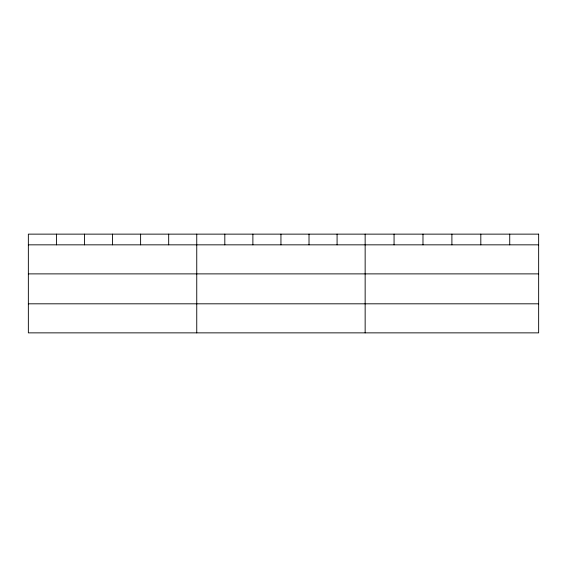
<?xml version="1.0" encoding="UTF-8"?>
<svg xmlns="http://www.w3.org/2000/svg" width="567" height="567" viewBox="0 0 567 567"><rect width="100%" height="100%" fill="white"/><g stroke="black" fill="none" stroke-linecap="round" stroke-linejoin="round"><path stroke-width="0.85" d="M28.35 244.838L538.65 244.838M28.35 273.882L538.65 273.882M28.35 303.813L538.65 303.813M509.733 234.136L509.733 244.838M480.816 234.136L480.816 244.838M451.899 234.136L451.899 244.838M422.982 234.136L422.982 244.838M394.065 234.136L394.065 244.838M365.148 234.136L365.148 332.864M337.082 234.136L337.082 244.838M309.015 234.136L309.015 244.838M280.948 234.136L280.948 244.838M252.882 234.136L252.882 244.838M224.815 234.136L224.815 244.838M196.749 234.136L196.749 332.864M168.683 234.136L168.683 244.838M140.616 234.136L140.616 244.838M112.55 234.136L112.55 244.838M84.483 234.136L84.483 244.838M56.416 234.136L56.416 244.838M538.65 234.136L28.35 234.136L28.35 332.864L538.65 332.864L538.65 234.136"/></g></svg>
